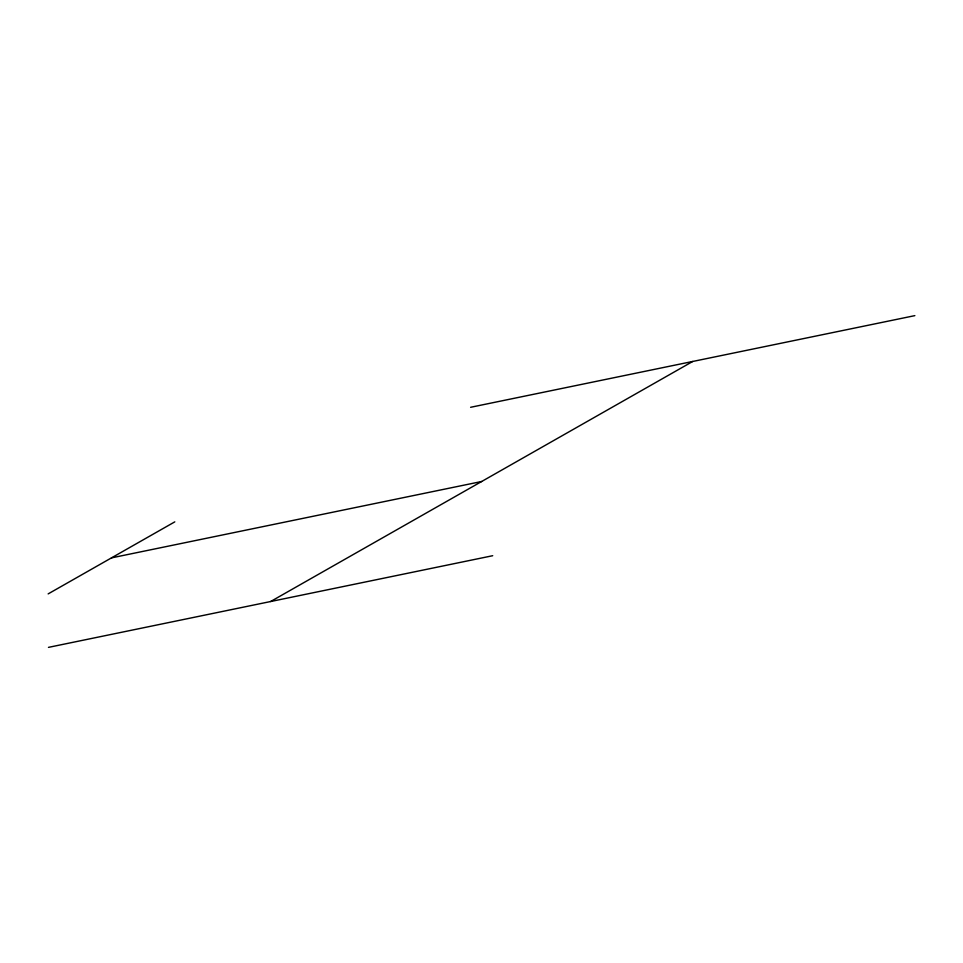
<?xml version="1.0" encoding="UTF-8"?>
<svg xmlns="http://www.w3.org/2000/svg" width="963" height="963" viewBox="0 0 963 963"><rect width="100%" height="100%" fill="white"/><g stroke="black" fill="none" stroke-linecap="round" stroke-linejoin="round"><path stroke-width="1.44" d="M48.15 593.894L174.797 521.862M270.591 601.538L692.734 361.462M470.618 407.289L914.85 315.635M111.467 557.878L481.669 481.5M48.475 647.365L492.707 555.711"/></g></svg>
